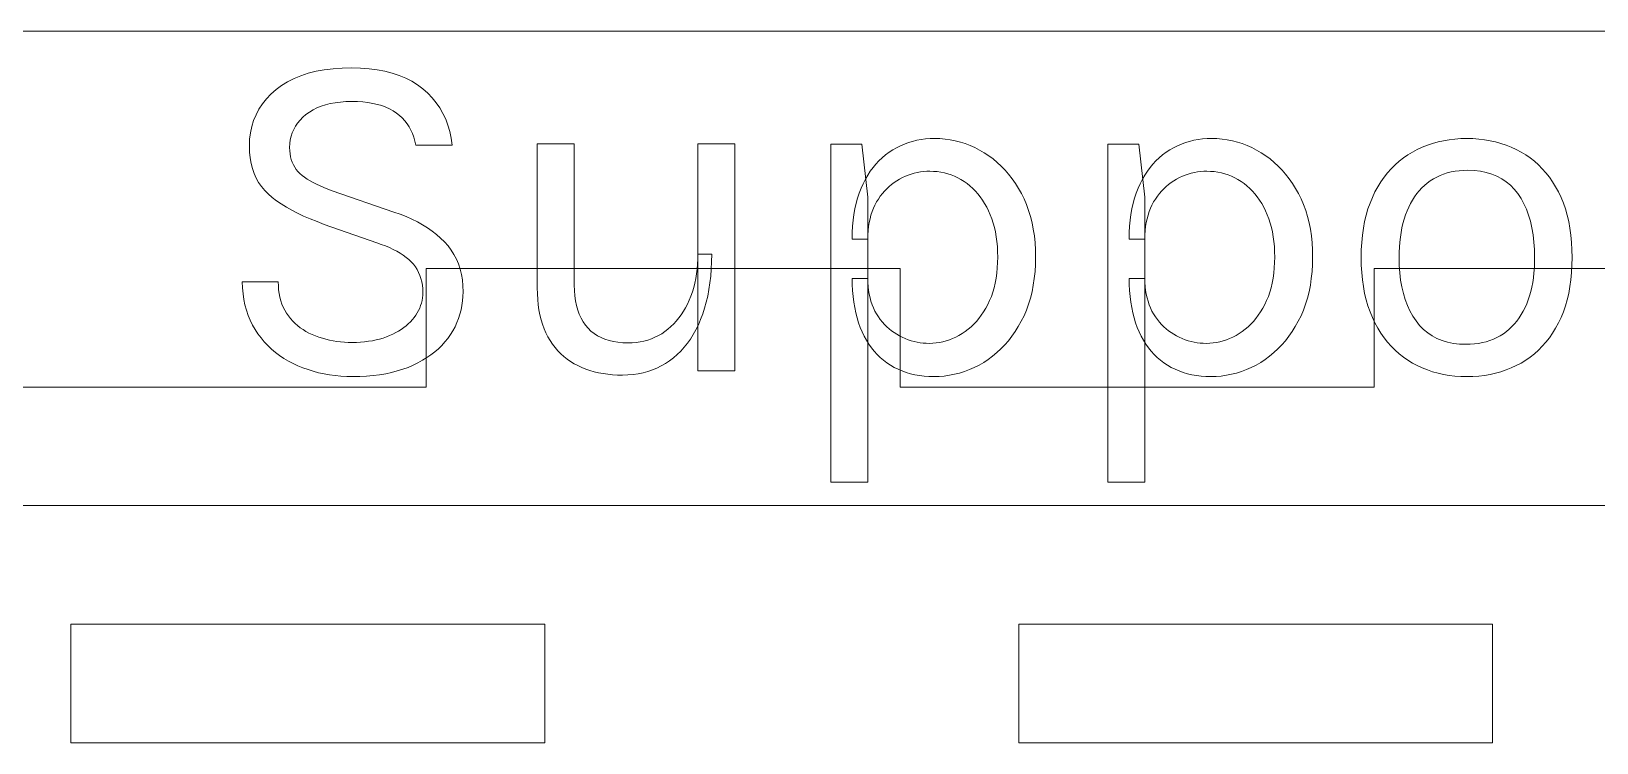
# Model space of a CAD drawing. Extents: x 0 to 393, y 0 to 389.
# Drawn here: x 54.5 to 94.14, y 145 to 163 of the extents above; entities that cross this region are included whole.
import ezdxf

# ---------------------------------------------------------------- set-up
doc = ezdxf.new("R2010")
doc.units = 0
doc.layers.get('0').update_dxf_attribs({"lineweight": 0})

msp = doc.modelspace()

# ---------------------------------------------------------------- linework, layer by layer
for p, q in [((183, 163), (6, 163)), ((60.837, 161.629), (60.989, 161.723)), ((60.989, 161.723), (61.152, 161.806)), ((61.152, 161.806), (61.327, 161.877)), ((61.327, 161.877), (61.513, 161.938)), ((61.513, 161.938), (61.71, 161.988)), ((61.71, 161.988), (61.919, 162.026)), ((61.919, 162.026), (62.139, 162.054)), ((62.139, 162.054), (62.37, 162.07)), ((62.37, 162.07), (62.613, 162.076)), ((62.613, 162.076), (62.613, 162.076)), ((62.613, 162.076), (62.838, 162.071)), ((62.838, 162.071), (63.054, 162.055)), ((63.054, 162.055), (63.259, 162.028)), ((63.259, 162.028), (63.454, 161.991)), ((63.454, 161.991), (63.639, 161.943)), ((63.639, 161.943), (63.814, 161.885)), ((63.814, 161.885), (63.979, 161.816)), ((63.979, 161.816), (64.134, 161.736)), ((64.134, 161.736), (64.278, 161.646)), ((60.453, 161.29), (60.568, 161.41)), ((60.568, 161.41), (60.696, 161.524)), ((60.696, 161.524), (60.837, 161.629)), ((64.278, 161.646), (64.413, 161.545)), ((64.413, 161.545), (64.537, 161.435)), ((64.537, 161.435), (64.65, 161.318)), ((64.65, 161.318), (64.752, 161.194)), ((60.19, 160.891), (60.264, 161.031)), ((60.264, 161.031), (60.352, 161.164)), ((60.352, 161.164), (60.453, 161.29)), ((61.541, 160.957), (61.455, 160.894)), ((61.634, 161.013), (61.541, 160.957)), ((61.733, 161.062), (61.634, 161.013)), ((61.839, 161.105), (61.733, 161.062)), ((61.952, 161.142), (61.839, 161.105)), ((62.071, 161.171), (61.952, 161.142)), ((62.196, 161.194), (62.071, 161.171)), ((62.329, 161.211), (62.196, 161.194)), ((62.468, 161.221), (62.329, 161.211)), ((62.613, 161.224), (62.468, 161.221)), ((62.756, 161.221), (62.613, 161.224)), ((62.613, 161.224), (62.613, 161.224)), ((62.892, 161.212), (62.756, 161.221)), ((63.022, 161.198), (62.892, 161.212)), ((63.145, 161.177), (63.022, 161.198)), ((63.262, 161.151), (63.145, 161.177)), ((63.372, 161.119), (63.262, 161.151)), ((63.475, 161.081), (63.372, 161.119)), ((63.571, 161.038), (63.475, 161.081)), ((63.661, 160.988), (63.571, 161.038)), ((63.744, 160.933), (63.661, 160.988)), ((63.821, 160.872), (63.744, 160.933)), ((64.752, 161.194), (64.843, 161.062)), ((64.843, 161.062), (64.923, 160.923)), ((64.923, 160.923), (64.992, 160.777)), ((60.048, 160.433), (60.082, 160.592)), ((60.082, 160.592), (60.129, 160.745)), ((60.129, 160.745), (60.19, 160.891)), ((61.19, 160.602), (61.145, 160.52)), ((61.244, 160.68), (61.19, 160.602)), ((61.306, 160.755), (61.244, 160.68)), ((61.376, 160.826), (61.306, 160.755)), ((61.455, 160.894), (61.376, 160.826)), ((63.891, 160.807), (63.821, 160.872)), ((63.956, 160.738), (63.891, 160.807)), ((64.014, 160.663), (63.956, 160.738)), ((64.066, 160.584), (64.014, 160.663)), ((64.112, 160.501), (64.066, 160.584)), ((64.992, 160.777), (65.05, 160.624)), ((65.05, 160.624), (65.097, 160.463)), ((60.021, 160.096), (60.028, 160.268)), ((60.028, 160.268), (60.048, 160.433)), ((61.045, 160.159), (61.041, 160.06)), ((61.058, 160.255), (61.045, 160.159)), ((61.078, 160.347), (61.058, 160.255)), ((61.107, 160.435), (61.078, 160.347)), ((61.145, 160.52), (61.107, 160.435)), ((64.151, 160.412), (64.112, 160.501)), ((64.185, 160.32), (64.151, 160.412)), ((64.212, 160.222), (64.185, 160.32)), ((64.233, 160.12), (64.212, 160.222)), ((65.097, 160.463), (65.132, 160.295)), ((65.132, 160.295), (65.157, 160.12)), ((67.311, 156.508), (67.311, 160.156)), ((67.311, 160.156), (68.247, 160.156)), ((68.247, 160.156), (68.247, 156.58)), ((71.379, 154.408), (71.379, 160.156)), ((71.379, 160.156), (72.315, 160.156)), ((72.315, 160.156), (72.315, 154.408)), ((74.745, 151.588), (74.745, 160.144)), ((74.745, 160.144), (75.525, 160.144)), ((75.525, 160.144), (75.681, 158.8)), ((76.505, 160.104), (76.606, 160.147)), ((76.606, 160.147), (76.708, 160.184)), ((76.708, 160.184), (76.814, 160.216)), ((76.814, 160.216), (76.921, 160.242)), ((76.921, 160.242), (77.03, 160.262)), ((77.03, 160.262), (77.142, 160.276)), ((77.142, 160.276), (77.257, 160.285)), ((77.257, 160.285), (77.373, 160.288)), ((77.373, 160.288), (77.373, 160.288)), ((77.373, 160.288), (77.507, 160.284)), ((77.507, 160.284), (77.638, 160.274)), ((77.638, 160.274), (77.768, 160.256)), ((77.768, 160.256), (77.896, 160.23)), ((77.896, 160.23), (78.023, 160.198)), ((78.023, 160.198), (78.147, 160.158)), ((78.147, 160.158), (78.27, 160.112)), ((81.759, 151.588), (81.759, 160.144)), ((81.759, 160.144), (82.539, 160.144)), ((82.539, 160.144), (82.695, 158.8)), ((83.519, 160.104), (83.62, 160.147)), ((83.62, 160.147), (83.722, 160.184)), ((83.722, 160.184), (83.828, 160.216)), ((83.828, 160.216), (83.935, 160.242)), ((83.935, 160.242), (84.044, 160.262)), ((84.044, 160.262), (84.156, 160.276)), ((84.156, 160.276), (84.271, 160.285)), ((84.271, 160.285), (84.387, 160.288)), ((84.387, 160.288), (84.387, 160.288)), ((84.387, 160.288), (84.52, 160.284)), ((84.52, 160.284), (84.652, 160.274)), ((84.652, 160.274), (84.782, 160.256)), ((84.782, 160.256), (84.91, 160.23)), ((84.91, 160.23), (85.037, 160.198)), ((85.037, 160.198), (85.161, 160.158)), ((85.161, 160.158), (85.284, 160.112)), ((89.849, 160.12), (89.982, 160.165)), ((89.982, 160.165), (90.118, 160.202)), ((90.118, 160.202), (90.257, 160.233)), ((90.257, 160.233), (90.4, 160.257)), ((90.4, 160.257), (90.546, 160.274)), ((90.546, 160.274), (90.696, 160.285)), ((90.696, 160.285), (90.849, 160.288)), ((90.849, 160.288), (90.849, 160.288)), ((90.849, 160.288), (91.001, 160.285)), ((91.001, 160.285), (91.15, 160.274)), ((91.15, 160.274), (91.295, 160.257)), ((91.295, 160.257), (91.437, 160.233)), ((91.437, 160.233), (91.576, 160.202)), ((91.576, 160.202), (91.711, 160.165)), ((91.711, 160.165), (91.843, 160.12)), ((60.026, 159.943), (60.021, 160.096)), ((60.021, 160.096), (60.021, 160.096)), ((60.04, 159.798), (60.026, 159.943)), ((60.064, 159.659), (60.04, 159.798)), ((61.041, 160.06), (61.041, 160.06)), ((61.041, 160.06), (61.044, 159.979)), ((61.044, 159.979), (61.051, 159.901)), ((61.051, 159.901), (61.064, 159.827)), ((61.064, 159.827), (61.083, 159.756)), ((61.083, 159.756), (61.106, 159.689)), ((65.157, 160.12), (64.233, 160.12)), ((65.157, 160.12), (65.157, 160.12)), ((75.963, 159.725), (76.044, 159.802)), ((76.044, 159.802), (76.129, 159.874)), ((76.129, 159.874), (76.218, 159.94)), ((76.218, 159.94), (76.311, 160)), ((76.311, 160), (76.407, 160.055)), ((76.407, 160.055), (76.505, 160.104)), ((78.27, 160.112), (78.391, 160.058)), ((78.391, 160.058), (78.51, 159.996)), ((78.51, 159.996), (78.627, 159.928)), ((78.627, 159.928), (78.741, 159.853)), ((78.741, 159.853), (78.851, 159.772)), ((78.851, 159.772), (78.956, 159.684)), ((82.977, 159.725), (83.058, 159.802)), ((83.058, 159.802), (83.143, 159.874)), ((83.143, 159.874), (83.232, 159.94)), ((83.232, 159.94), (83.325, 160)), ((83.325, 160), (83.421, 160.055)), ((83.421, 160.055), (83.519, 160.104)), ((85.284, 160.112), (85.405, 160.058)), ((85.405, 160.058), (85.524, 159.996)), ((85.524, 159.996), (85.641, 159.928)), ((85.641, 159.928), (85.755, 159.853)), ((85.755, 159.853), (85.865, 159.772)), ((85.865, 159.772), (85.97, 159.684)), ((89.133, 159.711), (89.241, 159.796)), ((89.241, 159.796), (89.354, 159.874)), ((89.354, 159.874), (89.472, 159.946)), ((89.472, 159.946), (89.594, 160.011)), ((89.594, 160.011), (89.72, 160.069)), ((89.72, 160.069), (89.849, 160.12)), ((91.843, 160.12), (91.972, 160.069)), ((91.972, 160.069), (92.098, 160.011)), ((92.098, 160.011), (92.22, 159.946)), ((92.22, 159.946), (92.338, 159.874)), ((92.338, 159.874), (92.451, 159.796)), ((92.451, 159.796), (92.559, 159.711)), ((60.098, 159.528), (60.064, 159.659)), ((60.141, 159.403), (60.098, 159.528)), ((60.194, 159.285), (60.141, 159.403)), ((61.106, 159.689), (61.135, 159.625)), ((61.135, 159.625), (61.169, 159.564)), ((61.169, 159.564), (61.208, 159.507)), ((61.208, 159.507), (61.252, 159.453)), ((61.252, 159.453), (61.302, 159.403)), ((61.302, 159.403), (61.357, 159.355)), ((61.357, 159.355), (61.418, 159.308)), ((75.618, 159.256), (75.679, 159.361)), ((75.679, 159.361), (75.744, 159.46)), ((75.744, 159.46), (75.813, 159.554)), ((75.813, 159.554), (75.887, 159.642)), ((75.887, 159.642), (75.963, 159.725)), ((76.705, 159.363), (76.631, 159.333)), ((76.781, 159.389), (76.705, 159.363)), ((76.857, 159.411), (76.781, 159.389)), ((76.934, 159.428), (76.857, 159.411)), ((77.013, 159.442), (76.934, 159.428)), ((77.092, 159.452), (77.013, 159.442)), ((77.172, 159.458), (77.092, 159.452)), ((77.253, 159.46), (77.172, 159.458)), ((77.347, 159.457), (77.253, 159.46)), ((77.253, 159.46), (77.253, 159.46)), ((77.439, 159.45), (77.347, 159.457)), ((77.53, 159.437), (77.439, 159.45)), ((77.619, 159.419), (77.53, 159.437)), ((77.706, 159.395), (77.619, 159.419)), ((77.792, 159.367), (77.706, 159.395)), ((77.875, 159.334), (77.792, 159.367)), ((78.956, 159.684), (79.057, 159.59)), ((79.057, 159.59), (79.154, 159.49)), ((79.154, 159.49), (79.245, 159.384)), ((79.245, 159.384), (79.333, 159.271)), ((82.632, 159.256), (82.693, 159.361)), ((82.693, 159.361), (82.758, 159.46)), ((82.758, 159.46), (82.827, 159.554)), ((82.827, 159.554), (82.901, 159.642)), ((82.901, 159.642), (82.977, 159.725)), ((83.719, 159.363), (83.645, 159.333)), ((83.795, 159.389), (83.719, 159.363)), ((83.871, 159.411), (83.795, 159.389)), ((83.948, 159.428), (83.871, 159.411)), ((84.027, 159.442), (83.948, 159.428)), ((84.106, 159.452), (84.027, 159.442)), ((84.186, 159.458), (84.106, 159.452)), ((84.267, 159.46), (84.186, 159.458)), ((84.361, 159.457), (84.267, 159.46)), ((84.267, 159.46), (84.267, 159.46)), ((84.453, 159.45), (84.361, 159.457)), ((84.544, 159.437), (84.453, 159.45)), ((84.633, 159.419), (84.544, 159.437)), ((84.72, 159.395), (84.633, 159.419)), ((84.806, 159.367), (84.72, 159.395)), ((84.889, 159.334), (84.806, 159.367)), ((85.97, 159.684), (86.071, 159.59)), ((86.071, 159.59), (86.168, 159.49)), ((86.168, 159.49), (86.259, 159.384)), ((86.259, 159.384), (86.347, 159.271)), ((88.753, 159.307), (88.84, 159.418)), ((88.84, 159.418), (88.933, 159.522)), ((88.933, 159.522), (89.03, 159.62)), ((89.03, 159.62), (89.133, 159.711)), ((90.17, 159.353), (90.084, 159.313)), ((90.26, 159.388), (90.17, 159.353)), ((90.353, 159.417), (90.26, 159.388)), ((90.45, 159.441), (90.353, 159.417)), ((90.551, 159.46), (90.45, 159.441)), ((90.654, 159.473), (90.551, 159.46)), ((90.762, 159.481), (90.654, 159.473)), ((90.873, 159.484), (90.762, 159.481)), ((91.037, 159.478), (90.873, 159.484)), ((90.873, 159.484), (90.873, 159.484)), ((91.192, 159.46), (91.037, 159.478)), ((91.34, 159.431), (91.192, 159.46)), ((91.479, 159.389), (91.34, 159.431)), ((91.609, 159.336), (91.479, 159.389)), ((91.732, 159.271), (91.609, 159.336)), ((92.559, 159.711), (92.661, 159.62)), ((92.661, 159.62), (92.759, 159.522)), ((92.759, 159.522), (92.851, 159.418)), ((92.851, 159.418), (92.938, 159.307)), ((60.256, 159.175), (60.194, 159.285)), ((60.328, 159.071), (60.256, 159.175)), ((60.41, 158.974), (60.328, 159.071)), ((60.501, 158.884), (60.41, 158.974)), ((61.418, 159.308), (61.485, 159.262)), ((61.485, 159.262), (61.558, 159.217)), ((61.558, 159.217), (61.637, 159.173)), ((61.637, 159.173), (61.722, 159.13)), ((61.722, 159.13), (61.813, 159.088)), ((61.813, 159.088), (61.91, 159.047)), ((61.91, 159.047), (62.012, 159.007)), ((62.012, 159.007), (62.121, 158.968)), ((62.121, 158.968), (62.121, 158.968)), ((62.121, 158.968), (63.681, 158.428)), ((75.462, 158.908), (75.509, 159.029)), ((75.509, 159.029), (75.561, 159.145)), ((75.561, 159.145), (75.618, 159.256)), ((76.103, 158.959), (76.049, 158.895)), ((76.16, 159.018), (76.103, 158.959)), ((76.219, 159.074), (76.16, 159.018)), ((76.281, 159.127), (76.219, 159.074)), ((76.347, 159.175), (76.281, 159.127)), ((76.414, 159.221), (76.347, 159.175)), ((76.485, 159.262), (76.414, 159.221)), ((76.557, 159.3), (76.485, 159.262)), ((76.631, 159.333), (76.557, 159.3)), ((77.958, 159.295), (77.875, 159.334)), ((78.038, 159.251), (77.958, 159.295)), ((78.117, 159.202), (78.038, 159.251)), ((78.193, 159.148), (78.117, 159.202)), ((78.267, 159.09), (78.193, 159.148)), ((78.337, 159.027), (78.267, 159.09)), ((78.404, 158.959), (78.337, 159.027)), ((78.467, 158.887), (78.404, 158.959)), ((79.333, 159.271), (79.416, 159.152)), ((79.416, 159.152), (79.495, 159.027)), ((79.495, 159.027), (79.569, 158.896)), ((82.476, 158.908), (82.523, 159.029)), ((82.523, 159.029), (82.575, 159.145)), ((82.575, 159.145), (82.632, 159.256)), ((83.117, 158.959), (83.063, 158.895)), ((83.174, 159.018), (83.117, 158.959)), ((83.233, 159.074), (83.174, 159.018)), ((83.295, 159.127), (83.233, 159.074)), ((83.361, 159.175), (83.295, 159.127)), ((83.428, 159.221), (83.361, 159.175)), ((83.499, 159.262), (83.428, 159.221)), ((83.571, 159.3), (83.499, 159.262)), ((83.645, 159.333), (83.571, 159.3)), ((84.972, 159.295), (84.889, 159.334)), ((85.052, 159.251), (84.972, 159.295)), ((85.131, 159.202), (85.052, 159.251)), ((85.207, 159.148), (85.131, 159.202)), ((85.281, 159.09), (85.207, 159.148)), ((85.351, 159.027), (85.281, 159.09)), ((85.418, 158.959), (85.351, 159.027)), ((85.481, 158.887), (85.418, 158.959)), ((86.347, 159.271), (86.43, 159.152)), ((86.43, 159.152), (86.509, 159.027)), ((86.509, 159.027), (86.583, 158.896)), ((88.521, 158.935), (88.593, 159.066)), ((88.593, 159.066), (88.67, 159.19)), ((88.67, 159.19), (88.753, 159.307)), ((89.642, 158.967), (89.582, 158.893)), ((89.707, 159.036), (89.642, 158.967)), ((89.775, 159.101), (89.707, 159.036)), ((89.846, 159.161), (89.775, 159.101)), ((89.922, 159.217), (89.846, 159.161)), ((90.001, 159.268), (89.922, 159.217)), ((90.084, 159.313), (90.001, 159.268)), ((91.846, 159.194), (91.732, 159.271)), ((91.952, 159.106), (91.846, 159.194)), ((92.05, 159.005), (91.952, 159.106)), ((92.139, 158.893), (92.05, 159.005)), ((92.938, 159.307), (93.02, 159.19)), ((93.02, 159.19), (93.096, 159.066)), ((93.096, 159.066), (93.168, 158.935)), ((60.602, 158.799), (60.501, 158.884)), ((60.711, 158.715), (60.602, 158.799)), ((60.83, 158.633), (60.711, 158.715)), ((60.958, 158.554), (60.83, 158.633)), ((61.095, 158.476), (60.958, 158.554)), ((75.354, 158.511), (75.384, 158.649)), ((75.384, 158.649), (75.42, 158.781)), ((75.42, 158.781), (75.462, 158.908)), ((75.681, 158.8), (75.681, 151.588)), ((75.861, 158.605), (75.823, 158.524)), ((75.903, 158.683), (75.861, 158.605)), ((75.949, 158.757), (75.903, 158.683)), ((75.997, 158.828), (75.949, 158.757)), ((76.049, 158.895), (75.997, 158.828)), ((78.528, 158.81), (78.467, 158.887)), ((78.585, 158.729), (78.528, 158.81)), ((78.639, 158.643), (78.585, 158.729)), ((78.69, 158.553), (78.639, 158.643)), ((78.738, 158.458), (78.69, 158.553)), ((79.569, 158.896), (79.637, 158.759)), ((79.637, 158.759), (79.699, 158.617)), ((79.699, 158.617), (79.753, 158.469)), ((82.368, 158.511), (82.398, 158.649)), ((82.398, 158.649), (82.434, 158.781)), ((82.434, 158.781), (82.476, 158.908)), ((82.695, 158.8), (82.695, 151.588)), ((82.875, 158.605), (82.837, 158.524)), ((82.917, 158.683), (82.875, 158.605)), ((82.963, 158.757), (82.917, 158.683)), ((83.011, 158.828), (82.963, 158.757)), ((83.063, 158.895), (83.011, 158.828)), ((85.542, 158.81), (85.481, 158.887)), ((85.599, 158.729), (85.542, 158.81)), ((85.653, 158.643), (85.599, 158.729)), ((85.704, 158.553), (85.653, 158.643)), ((85.752, 158.458), (85.704, 158.553)), ((86.583, 158.896), (86.651, 158.759)), ((86.651, 158.759), (86.713, 158.617)), ((86.713, 158.617), (86.767, 158.469)), ((88.344, 158.505), (88.396, 158.655)), ((88.396, 158.655), (88.455, 158.798)), ((88.455, 158.798), (88.521, 158.935)), ((89.376, 158.552), (89.334, 158.455)), ((89.422, 158.644), (89.376, 158.552)), ((89.471, 158.731), (89.422, 158.644)), ((89.525, 158.815), (89.471, 158.731)), ((89.582, 158.893), (89.525, 158.815)), ((92.22, 158.77), (92.139, 158.893)), ((92.292, 158.639), (92.22, 158.77)), ((92.356, 158.499), (92.292, 158.639)), ((93.168, 158.935), (93.234, 158.798)), ((93.234, 158.798), (93.292, 158.655)), ((93.292, 158.655), (93.344, 158.505)), ((61.241, 158.4), (61.095, 158.476)), ((61.396, 158.326), (61.241, 158.4)), ((61.561, 158.254), (61.396, 158.326)), ((61.734, 158.184), (61.561, 158.254)), ((61.917, 158.116), (61.734, 158.184)), ((63.681, 158.428), (63.84, 158.372)), ((63.84, 158.372), (63.991, 158.311)), ((63.991, 158.311), (64.136, 158.247)), ((64.136, 158.247), (64.275, 158.177)), ((64.275, 158.177), (64.406, 158.104)), ((75.296, 158.067), (75.31, 158.22)), ((75.31, 158.22), (75.329, 158.368)), ((75.329, 158.368), (75.354, 158.511)), ((75.717, 158.162), (75.701, 158.063)), ((75.737, 158.258), (75.717, 158.162)), ((75.761, 158.35), (75.737, 158.258)), ((75.79, 158.438), (75.761, 158.35)), ((75.823, 158.524), (75.79, 158.438)), ((78.782, 158.359), (78.738, 158.458)), ((78.821, 158.256), (78.782, 158.359)), ((78.856, 158.149), (78.821, 158.256)), ((78.886, 158.038), (78.856, 158.149)), ((79.753, 158.469), (79.799, 158.316)), ((79.799, 158.316), (79.839, 158.158)), ((79.839, 158.158), (79.871, 157.995)), ((82.31, 158.067), (82.324, 158.22)), ((82.324, 158.22), (82.343, 158.368)), ((82.343, 158.368), (82.368, 158.511)), ((82.731, 158.162), (82.715, 158.063)), ((82.751, 158.258), (82.731, 158.162)), ((82.775, 158.35), (82.751, 158.258)), ((82.804, 158.438), (82.775, 158.35)), ((82.837, 158.524), (82.804, 158.438)), ((85.796, 158.359), (85.752, 158.458)), ((85.835, 158.256), (85.796, 158.359)), ((85.87, 158.149), (85.835, 158.256)), ((85.9, 158.038), (85.87, 158.149)), ((86.767, 158.469), (86.813, 158.316)), ((86.813, 158.316), (86.853, 158.158)), ((86.853, 158.158), (86.885, 157.995)), ((88.229, 158.017), (88.26, 158.186)), ((88.26, 158.186), (88.298, 158.348)), ((88.298, 158.348), (88.344, 158.505)), ((89.262, 158.249), (89.231, 158.141)), ((89.296, 158.354), (89.262, 158.249)), ((89.334, 158.455), (89.296, 158.354)), ((92.412, 158.351), (92.356, 158.499)), ((92.459, 158.193), (92.412, 158.351)), ((92.497, 158.027), (92.459, 158.193)), ((93.344, 158.505), (93.389, 158.348)), ((93.389, 158.348), (93.427, 158.186)), ((93.427, 158.186), (93.458, 158.017)), ((63.249, 157.648), (61.917, 158.116)), ((64.406, 158.104), (64.531, 158.026)), ((64.531, 158.026), (64.649, 157.944)), ((64.649, 157.944), (64.76, 157.858)), ((64.76, 157.858), (64.864, 157.767)), ((64.864, 157.767), (64.962, 157.672)), ((75.285, 157.744), (75.288, 157.908)), ((75.288, 157.908), (75.296, 158.067)), ((75.683, 157.854), (75.681, 157.744)), ((75.69, 157.96), (75.683, 157.854)), ((75.701, 158.063), (75.69, 157.96)), ((78.911, 157.923), (78.886, 158.038)), ((78.932, 157.804), (78.911, 157.923)), ((78.948, 157.681), (78.932, 157.804)), ((79.871, 157.995), (79.897, 157.826)), ((79.897, 157.826), (79.915, 157.652)), ((82.299, 157.744), (82.302, 157.908)), ((82.302, 157.908), (82.31, 158.067)), ((82.697, 157.854), (82.695, 157.744)), ((82.704, 157.96), (82.697, 157.854)), ((82.715, 158.063), (82.704, 157.96)), ((85.925, 157.923), (85.9, 158.038)), ((85.946, 157.804), (85.925, 157.923)), ((85.962, 157.681), (85.946, 157.804)), ((86.885, 157.995), (86.911, 157.826)), ((86.911, 157.826), (86.929, 157.652)), ((88.187, 157.659), (88.204, 157.841)), ((88.204, 157.841), (88.229, 158.017)), ((89.165, 157.793), (89.151, 157.669)), ((89.183, 157.913), (89.165, 157.793)), ((89.205, 158.029), (89.183, 157.913)), ((89.231, 158.141), (89.205, 158.029)), ((92.527, 157.852), (92.497, 158.027)), ((92.548, 157.669), (92.527, 157.852)), ((93.458, 158.017), (93.482, 157.841)), ((93.482, 157.841), (93.499, 157.659)), ((63.361, 157.61), (63.249, 157.648)), ((63.249, 157.648), (63.249, 157.648)), ((63.468, 157.569), (63.361, 157.61)), ((63.569, 157.526), (63.468, 157.569)), ((63.665, 157.481), (63.569, 157.526)), ((63.755, 157.434), (63.665, 157.481)), ((63.839, 157.385), (63.755, 157.434)), ((63.917, 157.333), (63.839, 157.385)), ((64.962, 157.672), (65.051, 157.572)), ((65.051, 157.572), (65.132, 157.466)), ((65.132, 157.466), (65.202, 157.354)), ((65.202, 157.354), (65.263, 157.237)), ((71.377, 157.231), (71.379, 157.36)), ((71.379, 157.36), (71.379, 157.36)), ((71.379, 157.36), (71.727, 157.36)), ((71.727, 157.36), (71.724, 157.17)), ((75.681, 157.744), (75.285, 157.744)), ((75.681, 157.744), (75.681, 157.744)), ((78.96, 157.554), (78.948, 157.681)), ((78.967, 157.423), (78.96, 157.554)), ((78.969, 157.288), (78.967, 157.423)), ((79.915, 157.652), (79.925, 157.473)), ((79.925, 157.473), (79.929, 157.288)), ((82.695, 157.744), (82.299, 157.744)), ((82.695, 157.744), (82.695, 157.744)), ((85.974, 157.554), (85.962, 157.681)), ((85.981, 157.423), (85.974, 157.554)), ((85.983, 157.288), (85.981, 157.423)), ((86.929, 157.652), (86.939, 157.473)), ((86.939, 157.473), (86.943, 157.288)), ((88.173, 157.276), (88.176, 157.471)), ((88.176, 157.471), (88.187, 157.659)), ((89.135, 157.411), (89.133, 157.276)), ((89.141, 157.542), (89.135, 157.411)), ((89.151, 157.669), (89.141, 157.542)), ((92.561, 157.477), (92.548, 157.669)), ((92.565, 157.276), (92.561, 157.477)), ((93.499, 157.659), (93.51, 157.471)), ((93.51, 157.471), (93.513, 157.276)), ((63.99, 157.279), (63.917, 157.333)), ((64.057, 157.223), (63.99, 157.279)), ((64.119, 157.165), (64.057, 157.223)), ((64.175, 157.104), (64.119, 157.165)), ((64.225, 157.039), (64.175, 157.104)), ((64.269, 156.97), (64.225, 157.039)), ((64.307, 156.898), (64.269, 156.97)), ((64.5, 154), (64.5, 157)), ((64.5, 157), (76.5, 157)), ((65.263, 157.237), (65.315, 157.114)), ((65.315, 157.114), (65.358, 156.985)), ((65.358, 156.985), (65.391, 156.85)), ((71.344, 156.86), (71.359, 156.981)), ((71.359, 156.981), (71.37, 157.104)), ((71.37, 157.104), (71.377, 157.231)), ((71.716, 156.985), (71.702, 156.806)), ((71.724, 157.17), (71.716, 156.985)), ((76.5, 157), (76.5, 154)), ((78.946, 156.88), (78.959, 157.012)), ((78.959, 157.012), (78.966, 157.147)), ((78.966, 157.147), (78.969, 157.288)), ((78.969, 157.288), (78.969, 157.288)), ((79.925, 157.101), (79.914, 156.92)), ((79.929, 157.288), (79.925, 157.101)), ((79.929, 157.288), (79.929, 157.288)), ((85.96, 156.88), (85.973, 157.012)), ((85.973, 157.012), (85.98, 157.147)), ((85.98, 157.147), (85.983, 157.288)), ((85.983, 157.288), (85.983, 157.288)), ((86.939, 157.101), (86.928, 156.92)), ((86.943, 157.288), (86.939, 157.101)), ((86.943, 157.288), (86.943, 157.288)), ((88.176, 157.082), (88.173, 157.276)), ((88.173, 157.276), (88.173, 157.276)), ((88.187, 156.895), (88.176, 157.082)), ((88.5, 154), (88.5, 157)), ((88.5, 157), (100.5, 157)), ((89.133, 157.276), (89.133, 157.276)), ((89.133, 157.276), (89.137, 157.077)), ((89.137, 157.077), (89.15, 156.887)), ((92.547, 156.886), (92.557, 157.012)), ((92.557, 157.012), (92.563, 157.142)), ((92.563, 157.142), (92.565, 157.276)), ((92.565, 157.276), (92.565, 157.276)), ((93.51, 157.082), (93.499, 156.895)), ((93.513, 157.276), (93.51, 157.082)), ((93.513, 157.276), (93.513, 157.276)), ((59.847, 156.509), (59.841, 156.664)), ((59.841, 156.664), (59.841, 156.664)), ((59.841, 156.664), (60.753, 156.664)), ((60.753, 156.664), (60.756, 156.56)), ((64.34, 156.822), (64.307, 156.898)), ((64.366, 156.743), (64.34, 156.822)), ((64.387, 156.66), (64.366, 156.743)), ((64.401, 156.573), (64.387, 156.66)), ((64.41, 156.482), (64.401, 156.573)), ((65.391, 156.85), (65.414, 156.71)), ((65.414, 156.71), (65.428, 156.564)), ((65.428, 156.564), (65.433, 156.412)), ((68.247, 156.58), (68.251, 156.439)), ((71.272, 156.516), (71.3, 156.628)), ((71.3, 156.628), (71.324, 156.743)), ((71.324, 156.743), (71.344, 156.86)), ((71.682, 156.632), (71.657, 156.464)), ((71.702, 156.806), (71.682, 156.632)), ((75.288, 156.591), (75.285, 156.748)), ((75.285, 156.748), (75.285, 156.748)), ((75.285, 156.748), (75.681, 156.748)), ((75.295, 156.439), (75.288, 156.591)), ((75.681, 156.748), (75.683, 156.643)), ((75.683, 156.643), (75.69, 156.541)), ((78.878, 156.513), (78.906, 156.631)), ((78.906, 156.631), (78.929, 156.753)), ((78.929, 156.753), (78.946, 156.88)), ((79.871, 156.573), (79.838, 156.407)), ((79.896, 156.744), (79.871, 156.573)), ((79.914, 156.92), (79.896, 156.744)), ((82.302, 156.591), (82.299, 156.748)), ((82.299, 156.748), (82.299, 156.748)), ((82.299, 156.748), (82.695, 156.748)), ((82.309, 156.439), (82.302, 156.591)), ((82.695, 156.748), (82.697, 156.643)), ((82.697, 156.643), (82.704, 156.541)), ((85.892, 156.513), (85.92, 156.631)), ((85.92, 156.631), (85.943, 156.753)), ((85.943, 156.753), (85.96, 156.88)), ((86.885, 156.573), (86.852, 156.407)), ((86.91, 156.744), (86.885, 156.573)), ((86.928, 156.92), (86.91, 156.744)), ((88.204, 156.714), (88.187, 156.895)), ((88.229, 156.539), (88.204, 156.714)), ((89.15, 156.887), (89.172, 156.706)), ((89.172, 156.706), (89.202, 156.532)), ((92.493, 156.529), (92.515, 156.644)), ((92.515, 156.644), (92.533, 156.763)), ((92.533, 156.763), (92.547, 156.886)), ((93.482, 156.714), (93.458, 156.539)), ((93.499, 156.895), (93.482, 156.714)), ((59.861, 156.36), (59.847, 156.509)), ((59.882, 156.215), (59.861, 156.36)), ((59.91, 156.076), (59.882, 156.215)), ((60.756, 156.56), (60.763, 156.46)), ((60.763, 156.46), (60.776, 156.364)), ((60.776, 156.364), (60.794, 156.272)), ((60.794, 156.272), (60.818, 156.183)), ((60.818, 156.183), (60.846, 156.098)), ((64.378, 156.124), (64.393, 156.188)), ((64.393, 156.188), (64.404, 156.253)), ((64.404, 156.253), (64.411, 156.32)), ((64.413, 156.388), (64.41, 156.482)), ((64.411, 156.32), (64.413, 156.388)), ((64.413, 156.388), (64.413, 156.388)), ((65.42, 156.177), (65.404, 156.062)), ((65.43, 156.293), (65.42, 156.177)), ((65.433, 156.412), (65.43, 156.293)), ((65.433, 156.412), (65.433, 156.412)), ((67.314, 156.361), (67.311, 156.508)), ((67.311, 156.508), (67.311, 156.508)), ((67.311, 156.508), (67.311, 156.508)), ((67.322, 156.218), (67.314, 156.361)), ((67.335, 156.081), (67.322, 156.218)), ((68.251, 156.439), (68.261, 156.306)), ((68.261, 156.306), (68.279, 156.179)), ((68.279, 156.179), (68.303, 156.06)), ((71.114, 156.1), (71.16, 156.199)), ((71.16, 156.199), (71.202, 156.302)), ((71.202, 156.302), (71.239, 156.408)), ((71.239, 156.408), (71.272, 156.516)), ((71.627, 156.302), (71.59, 156.146)), ((71.657, 156.464), (71.627, 156.302)), ((75.308, 156.291), (75.295, 156.439)), ((75.325, 156.148), (75.308, 156.291)), ((75.69, 156.541), (75.701, 156.443)), ((75.701, 156.443), (75.717, 156.348)), ((75.717, 156.348), (75.737, 156.256)), ((75.737, 156.256), (75.761, 156.168)), ((75.761, 156.168), (75.79, 156.083)), ((78.717, 156.088), (78.765, 156.187)), ((78.765, 156.187), (78.808, 156.292)), ((78.808, 156.292), (78.846, 156.4)), ((78.846, 156.4), (78.878, 156.513)), ((79.798, 156.248), (79.751, 156.093)), ((79.838, 156.407), (79.798, 156.248)), ((82.322, 156.291), (82.309, 156.439)), ((82.339, 156.148), (82.322, 156.291)), ((82.704, 156.541), (82.715, 156.443)), ((82.715, 156.443), (82.731, 156.348)), ((82.731, 156.348), (82.751, 156.256)), ((82.751, 156.256), (82.775, 156.168)), ((82.775, 156.168), (82.804, 156.083)), ((85.731, 156.088), (85.779, 156.187)), ((85.779, 156.187), (85.822, 156.292)), ((85.822, 156.292), (85.86, 156.4)), ((85.86, 156.4), (85.892, 156.513)), ((86.812, 156.248), (86.765, 156.093)), ((86.852, 156.407), (86.812, 156.248)), ((88.26, 156.37), (88.229, 156.539)), ((88.298, 156.208), (88.26, 156.37)), ((88.344, 156.051), (88.298, 156.208)), ((89.202, 156.532), (89.24, 156.368)), ((89.24, 156.368), (89.287, 156.211)), ((89.287, 156.211), (89.343, 156.064)), ((92.364, 156.106), (92.402, 156.206)), ((92.402, 156.206), (92.436, 156.31)), ((92.436, 156.31), (92.467, 156.418)), ((92.467, 156.418), (92.493, 156.529)), ((93.389, 156.208), (93.344, 156.051)), ((93.427, 156.37), (93.389, 156.208)), ((93.458, 156.539), (93.427, 156.37)), ((59.946, 155.941), (59.91, 156.076)), ((59.989, 155.812), (59.946, 155.941)), ((60.04, 155.687), (59.989, 155.812)), ((60.846, 156.098), (60.879, 156.017)), ((60.879, 156.017), (60.918, 155.94)), ((60.918, 155.94), (60.962, 155.867)), ((60.962, 155.867), (61.011, 155.797)), ((61.011, 155.797), (61.064, 155.731)), ((64.194, 155.761), (64.236, 155.819)), ((64.236, 155.819), (64.273, 155.877)), ((64.273, 155.877), (64.306, 155.937)), ((64.306, 155.937), (64.334, 155.998)), ((64.334, 155.998), (64.358, 156.06)), ((64.358, 156.06), (64.378, 156.124)), ((65.353, 155.84), (65.317, 155.733)), ((65.382, 155.95), (65.353, 155.84)), ((65.404, 156.062), (65.382, 155.95)), ((67.354, 155.95), (67.335, 156.081)), ((67.379, 155.823), (67.354, 155.95)), ((67.408, 155.702), (67.379, 155.823)), ((68.303, 156.06), (68.335, 155.947)), ((68.335, 155.947), (68.373, 155.841)), ((68.373, 155.841), (68.419, 155.743)), ((70.896, 155.747), (70.956, 155.828)), ((70.956, 155.828), (71.012, 155.915)), ((71.012, 155.915), (71.065, 156.005)), ((71.065, 156.005), (71.114, 156.1)), ((71.501, 155.85), (71.448, 155.71)), ((71.548, 155.995), (71.501, 155.85)), ((71.59, 156.146), (71.548, 155.995)), ((75.348, 156.011), (75.325, 156.148)), ((75.376, 155.878), (75.348, 156.011)), ((75.408, 155.75), (75.376, 155.878)), ((75.79, 156.083), (75.823, 156.001)), ((75.823, 156.001), (75.861, 155.923)), ((75.861, 155.923), (75.903, 155.848)), ((75.903, 155.848), (75.949, 155.777)), ((75.949, 155.777), (75.997, 155.709)), ((78.492, 155.737), (78.553, 155.818)), ((78.553, 155.818), (78.61, 155.903)), ((78.61, 155.903), (78.665, 155.993)), ((78.665, 155.993), (78.717, 156.088)), ((79.635, 155.8), (79.566, 155.662)), ((79.697, 155.944), (79.635, 155.8)), ((79.751, 156.093), (79.697, 155.944)), ((82.362, 156.011), (82.339, 156.148)), ((82.39, 155.878), (82.362, 156.011)), ((82.422, 155.75), (82.39, 155.878)), ((82.804, 156.083), (82.837, 156.001)), ((82.837, 156.001), (82.875, 155.923)), ((82.875, 155.923), (82.917, 155.848)), ((82.917, 155.848), (82.963, 155.777)), ((82.963, 155.777), (83.011, 155.709)), ((85.506, 155.737), (85.567, 155.818)), ((85.567, 155.818), (85.624, 155.903)), ((85.624, 155.903), (85.679, 155.993)), ((85.679, 155.993), (85.731, 156.088)), ((86.649, 155.8), (86.58, 155.662)), ((86.711, 155.944), (86.649, 155.8)), ((86.765, 156.093), (86.711, 155.944)), ((88.396, 155.901), (88.344, 156.051)), ((88.455, 155.758), (88.396, 155.901)), ((89.343, 156.064), (89.408, 155.924)), ((89.408, 155.924), (89.48, 155.793)), ((89.48, 155.793), (89.562, 155.671)), ((92.173, 155.748), (92.226, 155.831)), ((92.226, 155.831), (92.276, 155.918)), ((92.276, 155.918), (92.322, 156.01)), ((92.322, 156.01), (92.364, 156.106)), ((93.292, 155.901), (93.234, 155.758)), ((93.344, 156.051), (93.292, 155.901)), ((60.098, 155.568), (60.04, 155.687)), ((60.164, 155.453), (60.098, 155.568)), ((60.237, 155.344), (60.164, 155.453)), ((61.064, 155.731), (61.121, 155.668)), ((61.121, 155.668), (61.181, 155.609)), ((61.181, 155.609), (61.244, 155.554)), ((61.244, 155.554), (61.311, 155.501)), ((61.311, 155.501), (61.381, 155.453)), ((61.381, 155.453), (61.455, 155.408)), ((61.455, 155.408), (61.531, 155.366)), ((63.652, 155.338), (63.726, 155.376)), ((63.726, 155.376), (63.798, 155.416)), ((63.798, 155.416), (63.865, 155.459)), ((63.865, 155.459), (63.929, 155.504)), ((63.929, 155.504), (63.99, 155.551)), ((63.99, 155.551), (64.046, 155.6)), ((64.046, 155.6), (64.099, 155.651)), ((64.099, 155.651), (64.148, 155.705)), ((64.148, 155.705), (64.194, 155.761)), ((65.173, 155.424), (65.112, 155.326)), ((65.228, 155.525), (65.173, 155.424)), ((65.276, 155.628), (65.228, 155.525)), ((65.317, 155.733), (65.276, 155.628)), ((67.443, 155.586), (67.408, 155.702)), ((67.484, 155.475), (67.443, 155.586)), ((67.53, 155.369), (67.484, 155.475)), ((68.419, 155.743), (68.472, 155.651)), ((68.472, 155.651), (68.531, 155.566)), ((68.531, 155.566), (68.598, 155.488)), ((68.598, 155.488), (68.671, 155.417)), ((68.671, 155.417), (68.751, 155.354)), ((70.461, 155.349), (70.542, 155.404)), ((70.542, 155.404), (70.62, 155.464)), ((70.62, 155.464), (70.694, 155.528)), ((70.694, 155.528), (70.765, 155.597)), ((70.765, 155.597), (70.832, 155.669)), ((70.832, 155.669), (70.896, 155.747)), ((71.327, 155.449), (71.26, 155.328)), ((71.39, 155.576), (71.327, 155.449)), ((71.448, 155.71), (71.39, 155.576)), ((75.446, 155.627), (75.408, 155.75)), ((75.489, 155.508), (75.446, 155.627)), ((75.537, 155.395), (75.489, 155.508)), ((75.59, 155.287), (75.537, 155.395)), ((75.997, 155.709), (76.048, 155.644)), ((76.048, 155.644), (76.102, 155.584)), ((76.102, 155.584), (76.159, 155.526)), ((76.159, 155.526), (76.218, 155.473)), ((76.218, 155.473), (76.28, 155.422)), ((76.28, 155.422), (76.345, 155.376)), ((76.345, 155.376), (76.412, 155.333)), ((78.069, 155.353), (78.147, 155.405)), ((78.147, 155.405), (78.222, 155.462)), ((78.222, 155.462), (78.294, 155.524)), ((78.294, 155.524), (78.363, 155.59)), ((78.363, 155.59), (78.429, 155.661)), ((78.429, 155.661), (78.492, 155.737)), ((79.412, 155.404), (79.328, 155.284)), ((79.491, 155.53), (79.412, 155.404)), ((79.566, 155.662), (79.491, 155.53)), ((82.46, 155.627), (82.422, 155.75)), ((82.503, 155.508), (82.46, 155.627)), ((82.551, 155.395), (82.503, 155.508)), ((82.604, 155.287), (82.551, 155.395)), ((83.011, 155.709), (83.062, 155.644)), ((83.062, 155.644), (83.116, 155.584)), ((83.116, 155.584), (83.173, 155.526)), ((83.173, 155.526), (83.232, 155.473)), ((83.232, 155.473), (83.294, 155.422)), ((83.294, 155.422), (83.359, 155.376)), ((83.359, 155.376), (83.426, 155.333)), ((85.083, 155.353), (85.161, 155.405)), ((85.161, 155.405), (85.236, 155.462)), ((85.236, 155.462), (85.308, 155.524)), ((85.308, 155.524), (85.377, 155.59)), ((85.377, 155.59), (85.443, 155.661)), ((85.443, 155.661), (85.506, 155.737)), ((86.426, 155.404), (86.342, 155.284)), ((86.505, 155.53), (86.426, 155.404)), ((86.58, 155.662), (86.505, 155.53)), ((88.521, 155.62), (88.455, 155.758)), ((88.593, 155.489), (88.521, 155.62)), ((88.67, 155.364), (88.593, 155.489)), ((89.562, 155.671), (89.652, 155.559)), ((89.652, 155.559), (89.75, 155.458)), ((89.75, 155.458), (89.856, 155.37)), ((91.773, 155.347), (91.849, 155.403)), ((91.849, 155.403), (91.921, 155.463)), ((91.921, 155.463), (91.99, 155.527)), ((91.99, 155.527), (92.055, 155.597)), ((92.055, 155.597), (92.116, 155.67)), ((92.116, 155.67), (92.173, 155.748)), ((93.096, 155.489), (93.02, 155.364)), ((93.168, 155.62), (93.096, 155.489)), ((93.234, 155.758), (93.168, 155.62)), ((60.316, 155.24), (60.237, 155.344)), ((60.4, 155.141), (60.316, 155.24)), ((60.49, 155.047), (60.4, 155.141)), ((60.584, 154.959), (60.49, 155.047)), ((61.531, 155.366), (61.611, 155.328)), ((61.611, 155.328), (61.695, 155.293)), ((61.695, 155.293), (61.781, 155.262)), ((61.781, 155.262), (61.869, 155.234)), ((61.869, 155.234), (61.958, 155.209)), ((61.958, 155.209), (62.048, 155.187)), ((62.048, 155.187), (62.141, 155.169)), ((62.141, 155.169), (62.234, 155.154)), ((62.234, 155.154), (62.33, 155.143)), ((62.33, 155.143), (62.427, 155.135)), ((62.427, 155.135), (62.525, 155.13)), ((62.525, 155.13), (62.625, 155.128)), ((62.625, 155.128), (62.733, 155.13)), ((62.625, 155.128), (62.625, 155.128)), ((62.733, 155.13), (62.838, 155.135)), ((62.838, 155.135), (62.94, 155.144)), ((62.94, 155.144), (63.039, 155.156)), ((63.039, 155.156), (63.135, 155.172)), ((63.135, 155.172), (63.228, 155.191)), ((63.228, 155.191), (63.319, 155.213)), ((63.319, 155.213), (63.406, 155.239)), ((63.406, 155.239), (63.491, 155.269)), ((63.491, 155.269), (63.573, 155.302)), ((63.573, 155.302), (63.652, 155.338)), ((64.892, 155.052), (64.807, 154.969)), ((64.971, 155.14), (64.892, 155.052)), ((65.045, 155.231), (64.971, 155.14)), ((65.112, 155.326), (65.045, 155.231)), ((67.581, 155.269), (67.53, 155.369)), ((67.637, 155.174), (67.581, 155.269)), ((67.698, 155.083), (67.637, 155.174)), ((67.762, 154.998), (67.698, 155.083)), ((67.832, 154.918), (67.762, 154.998)), ((68.751, 155.354), (68.836, 155.298)), ((68.836, 155.298), (68.927, 155.25)), ((68.927, 155.25), (69.025, 155.209)), ((69.025, 155.209), (69.128, 155.176)), ((69.128, 155.176), (69.238, 155.149)), ((69.238, 155.149), (69.354, 155.131)), ((69.354, 155.131), (69.475, 155.12)), ((69.475, 155.12), (69.603, 155.116)), ((69.603, 155.116), (69.71, 155.119)), ((69.603, 155.116), (69.603, 155.116)), ((69.71, 155.119), (69.813, 155.128)), ((69.813, 155.128), (69.914, 155.142)), ((69.914, 155.142), (70.012, 155.162)), ((70.012, 155.162), (70.108, 155.188)), ((70.108, 155.188), (70.2, 155.22)), ((70.2, 155.22), (70.29, 155.257)), ((70.29, 155.257), (70.377, 155.3)), ((70.377, 155.3), (70.461, 155.349)), ((71.031, 155.005), (70.946, 154.91)), ((71.112, 155.106), (71.031, 155.005)), ((71.188, 155.214), (71.112, 155.106)), ((71.26, 155.328), (71.188, 155.214)), ((75.646, 155.184), (75.59, 155.287)), ((75.707, 155.086), (75.646, 155.184)), ((75.773, 154.994), (75.707, 155.086)), ((75.842, 154.907), (75.773, 154.994)), ((76.412, 155.333), (76.482, 155.293)), ((76.482, 155.293), (76.554, 155.257)), ((76.554, 155.257), (76.627, 155.225)), ((76.627, 155.225), (76.7, 155.197)), ((76.7, 155.197), (76.775, 155.172)), ((76.775, 155.172), (76.85, 155.151)), ((76.85, 155.151), (76.927, 155.134)), ((76.927, 155.134), (77.004, 155.121)), ((77.004, 155.121), (77.082, 155.112)), ((77.082, 155.112), (77.161, 155.106)), ((77.161, 155.106), (77.241, 155.104)), ((77.241, 155.104), (77.327, 155.106)), ((77.241, 155.104), (77.241, 155.104)), ((77.327, 155.106), (77.412, 155.114)), ((77.412, 155.114), (77.497, 155.126)), ((77.497, 155.126), (77.581, 155.144)), ((77.581, 155.144), (77.664, 155.166)), ((77.664, 155.166), (77.746, 155.194)), ((77.746, 155.194), (77.828, 155.226)), ((77.828, 155.226), (77.909, 155.263)), ((77.909, 155.263), (77.989, 155.306)), ((77.989, 155.306), (78.069, 155.353)), ((79.147, 155.064), (79.049, 154.963)), ((79.24, 155.17), (79.147, 155.064)), ((79.328, 155.284), (79.24, 155.17)), ((82.66, 155.184), (82.604, 155.287)), ((82.721, 155.086), (82.66, 155.184)), ((82.787, 154.994), (82.721, 155.086)), ((82.856, 154.907), (82.787, 154.994)), ((83.426, 155.333), (83.496, 155.293)), ((83.496, 155.293), (83.568, 155.257)), ((83.568, 155.257), (83.641, 155.225)), ((83.641, 155.225), (83.714, 155.197)), ((83.714, 155.197), (83.789, 155.172)), ((83.789, 155.172), (83.864, 155.151)), ((83.864, 155.151), (83.941, 155.134)), ((83.941, 155.134), (84.018, 155.121)), ((84.018, 155.121), (84.096, 155.112)), ((84.096, 155.112), (84.175, 155.106)), ((84.175, 155.106), (84.255, 155.104)), ((84.255, 155.104), (84.341, 155.106)), ((84.255, 155.104), (84.255, 155.104)), ((84.341, 155.106), (84.426, 155.114)), ((84.426, 155.114), (84.511, 155.126)), ((84.511, 155.126), (84.595, 155.144)), ((84.595, 155.144), (84.678, 155.166)), ((84.678, 155.166), (84.76, 155.194)), ((84.76, 155.194), (84.842, 155.226)), ((84.842, 155.226), (84.923, 155.263)), ((84.923, 155.263), (85.003, 155.306)), ((85.003, 155.306), (85.083, 155.353)), ((86.161, 155.064), (86.063, 154.963)), ((86.254, 155.17), (86.161, 155.064)), ((86.342, 155.284), (86.254, 155.17)), ((88.753, 155.246), (88.67, 155.364)), ((88.84, 155.135), (88.753, 155.246)), ((88.933, 155.03), (88.84, 155.135)), ((89.03, 154.932), (88.933, 155.03)), ((89.856, 155.37), (89.97, 155.293)), ((89.97, 155.293), (90.092, 155.228)), ((90.092, 155.228), (90.223, 155.175)), ((90.223, 155.175), (90.361, 155.133)), ((90.361, 155.133), (90.508, 155.104)), ((90.508, 155.104), (90.662, 155.086)), ((90.662, 155.086), (90.825, 155.08)), ((90.825, 155.08), (90.935, 155.083)), ((90.825, 155.08), (90.825, 155.08)), ((90.825, 155.08), (90.825, 155.08)), ((90.935, 155.083), (91.041, 155.091)), ((91.041, 155.091), (91.145, 155.104)), ((91.145, 155.104), (91.245, 155.123)), ((91.245, 155.123), (91.341, 155.147)), ((91.341, 155.147), (91.434, 155.176)), ((91.434, 155.176), (91.524, 155.211)), ((91.524, 155.211), (91.61, 155.251)), ((91.61, 155.251), (91.693, 155.296)), ((91.693, 155.296), (91.773, 155.347)), ((92.759, 155.03), (92.661, 154.932)), ((92.851, 155.135), (92.759, 155.03)), ((92.938, 155.246), (92.851, 155.135)), ((93.02, 155.364), (92.938, 155.246)), ((60.683, 154.875), (60.584, 154.959)), ((60.786, 154.797), (60.683, 154.875)), ((60.895, 154.724), (60.786, 154.797)), ((61.009, 154.657), (60.895, 154.724)), ((61.127, 154.594), (61.009, 154.657)), ((61.251, 154.537), (61.127, 154.594)), ((64.289, 154.612), (64.167, 154.552)), ((64.404, 154.675), (64.289, 154.612)), ((64.514, 154.743), (64.404, 154.675)), ((64.618, 154.814), (64.514, 154.743)), ((64.715, 154.889), (64.618, 154.814)), ((64.807, 154.969), (64.715, 154.889)), ((67.905, 154.842), (67.832, 154.918)), ((67.983, 154.772), (67.905, 154.842)), ((68.065, 154.706), (67.983, 154.772)), ((68.151, 154.646), (68.065, 154.706)), ((68.242, 154.59), (68.151, 154.646)), ((68.337, 154.54), (68.242, 154.59)), ((70.559, 154.594), (70.452, 154.532)), ((70.662, 154.663), (70.559, 154.594)), ((70.761, 154.739), (70.662, 154.663)), ((70.856, 154.821), (70.761, 154.739)), ((70.946, 154.91), (70.856, 154.821)), ((75.916, 154.825), (75.842, 154.907)), ((75.994, 154.749), (75.916, 154.825)), ((76.077, 154.678), (75.994, 154.749)), ((76.163, 154.612), (76.077, 154.678)), ((76.254, 154.552), (76.163, 154.612)), ((78.615, 154.624), (78.496, 154.556)), ((78.73, 154.699), (78.615, 154.624)), ((78.841, 154.781), (78.73, 154.699)), ((78.948, 154.869), (78.841, 154.781)), ((79.049, 154.963), (78.948, 154.869)), ((82.93, 154.825), (82.856, 154.907)), ((83.008, 154.749), (82.93, 154.825)), ((83.091, 154.678), (83.008, 154.749)), ((83.177, 154.612), (83.091, 154.678)), ((83.268, 154.552), (83.177, 154.612)), ((85.629, 154.624), (85.511, 154.556)), ((85.744, 154.699), (85.629, 154.624)), ((85.855, 154.781), (85.744, 154.699)), ((85.962, 154.869), (85.855, 154.781)), ((86.063, 154.963), (85.962, 154.869)), ((89.133, 154.841), (89.03, 154.932)), ((89.241, 154.756), (89.133, 154.841)), ((89.354, 154.678), (89.241, 154.756)), ((89.472, 154.606), (89.354, 154.678)), ((89.594, 154.541), (89.472, 154.606)), ((92.22, 154.606), (92.098, 154.541)), ((92.338, 154.678), (92.22, 154.606)), ((92.451, 154.756), (92.338, 154.678)), ((92.559, 154.841), (92.451, 154.756)), ((92.661, 154.932), (92.559, 154.841)), ((61.378, 154.485), (61.251, 154.537)), ((61.508, 154.439), (61.378, 154.485)), ((61.64, 154.398), (61.508, 154.439)), ((61.775, 154.362), (61.64, 154.398)), ((61.913, 154.332), (61.775, 154.362)), ((62.052, 154.308), (61.913, 154.332)), ((62.195, 154.289), (62.052, 154.308)), ((62.34, 154.275), (62.195, 154.289)), ((62.487, 154.267), (62.34, 154.275)), ((62.637, 154.264), (62.487, 154.267)), ((62.815, 154.267), (62.637, 154.264)), ((62.637, 154.264), (62.637, 154.264)), ((62.637, 154.264), (62.637, 154.264)), ((62.988, 154.276), (62.815, 154.267)), ((63.155, 154.29), (62.988, 154.276)), ((63.317, 154.31), (63.155, 154.29)), ((63.473, 154.336), (63.317, 154.31)), ((63.623, 154.368), (63.473, 154.336)), ((63.767, 154.405), (63.623, 154.368)), ((63.906, 154.448), (63.767, 154.405)), ((64.039, 154.497), (63.906, 154.448)), ((64.167, 154.552), (64.039, 154.497)), ((68.436, 154.494), (68.337, 154.54)), ((68.538, 154.454), (68.436, 154.494)), ((68.643, 154.418), (68.538, 154.454)), ((68.752, 154.386), (68.643, 154.418)), ((68.864, 154.36), (68.752, 154.386)), ((68.979, 154.338), (68.864, 154.36)), ((69.097, 154.322), (68.979, 154.338)), ((69.218, 154.31), (69.097, 154.322)), ((69.343, 154.302), (69.218, 154.31)), ((69.471, 154.3), (69.343, 154.302)), ((69.606, 154.304), (69.471, 154.3)), ((69.471, 154.3), (69.471, 154.3)), ((69.738, 154.315), (69.606, 154.304)), ((69.865, 154.333), (69.738, 154.315)), ((69.99, 154.358), (69.865, 154.333)), ((70.111, 154.391), (69.99, 154.358)), ((70.228, 154.431), (70.111, 154.391)), ((70.342, 154.478), (70.228, 154.431)), ((70.452, 154.532), (70.342, 154.478)), ((72.315, 154.408), (71.379, 154.408)), ((71.379, 154.408), (71.379, 154.408)), ((76.349, 154.497), (76.254, 154.552)), ((76.447, 154.448), (76.349, 154.497)), ((76.548, 154.405), (76.447, 154.448)), ((76.652, 154.368), (76.548, 154.405)), ((76.76, 154.336), (76.652, 154.368)), ((76.871, 154.31), (76.76, 154.336)), ((76.986, 154.29), (76.871, 154.31)), ((77.104, 154.276), (76.986, 154.29)), ((77.225, 154.267), (77.104, 154.276)), ((77.349, 154.264), (77.225, 154.267)), ((77.484, 154.268), (77.349, 154.264)), ((77.349, 154.264), (77.349, 154.264)), ((77.349, 154.264), (77.349, 154.264)), ((77.617, 154.278), (77.484, 154.268)), ((77.748, 154.296), (77.617, 154.278)), ((77.877, 154.322), (77.748, 154.296)), ((78.005, 154.354), (77.877, 154.322)), ((78.13, 154.394), (78.005, 154.354)), ((78.254, 154.44), (78.13, 154.394)), ((78.376, 154.494), (78.254, 154.44)), ((78.496, 154.556), (78.376, 154.494)), ((83.363, 154.497), (83.268, 154.552)), ((83.461, 154.448), (83.363, 154.497)), ((83.562, 154.405), (83.461, 154.448)), ((83.666, 154.368), (83.562, 154.405)), ((83.774, 154.336), (83.666, 154.368)), ((83.885, 154.31), (83.774, 154.336)), ((84, 154.29), (83.885, 154.31)), ((84.118, 154.276), (84, 154.29)), ((84.239, 154.267), (84.118, 154.276)), ((84.363, 154.264), (84.239, 154.267)), ((84.498, 154.268), (84.363, 154.264)), ((84.363, 154.264), (84.363, 154.264)), ((84.363, 154.264), (84.363, 154.264)), ((84.631, 154.278), (84.498, 154.268)), ((84.762, 154.296), (84.631, 154.278)), ((84.891, 154.322), (84.762, 154.296)), ((85.019, 154.354), (84.891, 154.322)), ((85.144, 154.394), (85.019, 154.354)), ((85.268, 154.44), (85.144, 154.394)), ((85.39, 154.494), (85.268, 154.44)), ((85.511, 154.556), (85.39, 154.494)), ((89.72, 154.483), (89.594, 154.541)), ((89.849, 154.432), (89.72, 154.483)), ((89.982, 154.387), (89.849, 154.432)), ((90.118, 154.35), (89.982, 154.387)), ((90.257, 154.319), (90.118, 154.35)), ((90.4, 154.295), (90.257, 154.319)), ((90.546, 154.278), (90.4, 154.295)), ((90.696, 154.267), (90.546, 154.278)), ((90.849, 154.264), (90.696, 154.267)), ((91.001, 154.267), (90.849, 154.264)), ((90.849, 154.264), (90.849, 154.264)), ((90.849, 154.264), (90.849, 154.264)), ((91.15, 154.278), (91.001, 154.267)), ((91.295, 154.295), (91.15, 154.278)), ((91.437, 154.319), (91.295, 154.295)), ((91.576, 154.35), (91.437, 154.319)), ((91.711, 154.387), (91.576, 154.35)), ((91.843, 154.432), (91.711, 154.387)), ((91.972, 154.483), (91.843, 154.432)), ((92.098, 154.541), (91.972, 154.483)), ((52.5, 154), (64.5, 154)), ((76.5, 154), (88.5, 154)), ((75.681, 151.588), (74.745, 151.588)), ((75.681, 151.588), (75.681, 151.588)), ((82.695, 151.588), (81.759, 151.588)), ((82.695, 151.588), (82.695, 151.588)), ((192, 151), (3, 151)), ((55.5, 145), (55.5, 148)), ((55.5, 148), (67.5, 148)), ((67.5, 148), (67.5, 145)), ((79.5, 145), (79.5, 148)), ((79.5, 148), (91.5, 148)), ((91.5, 148), (91.5, 145)), ((67.5, 145), (55.5, 145)), ((91.5, 145), (79.5, 145))]:
    msp.add_line(p, q)

doc.saveas('drawing.dxf')
